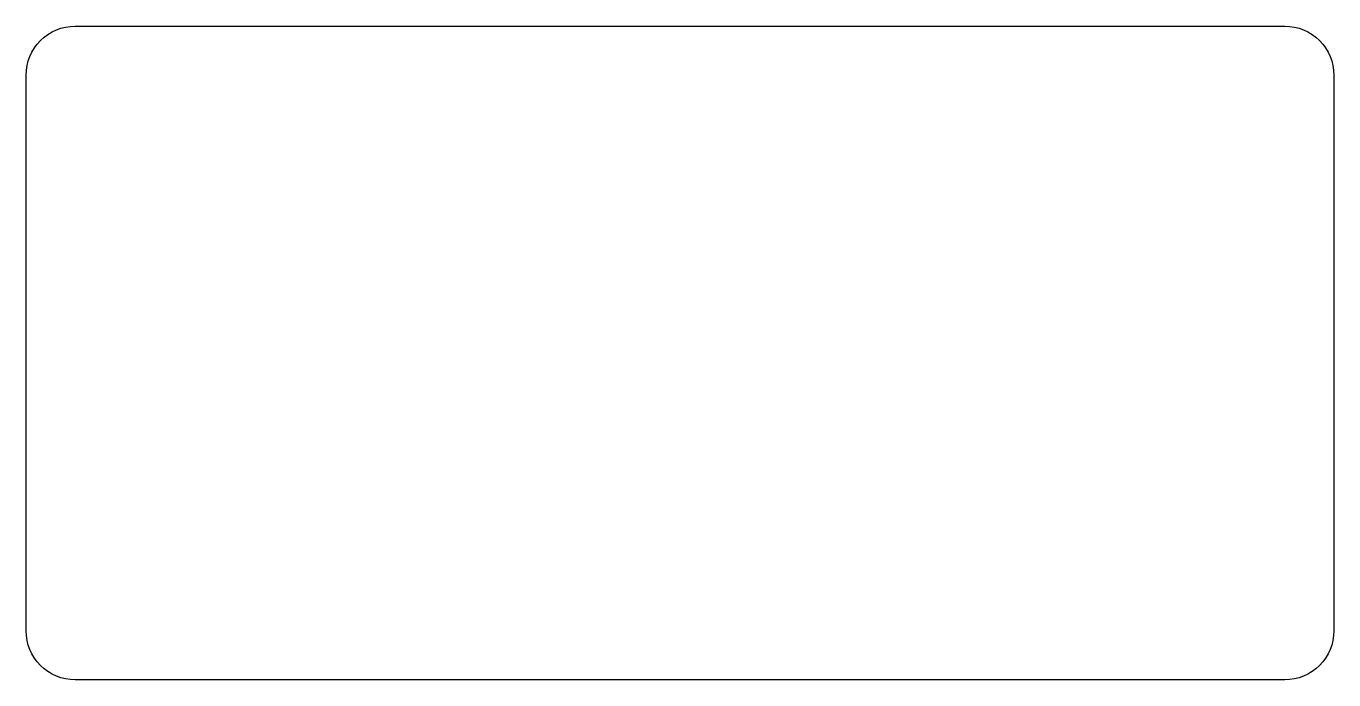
# Model space of a CAD drawing. Header units: millimetres. Extents: x 9 to 49, y 6.4 to 26.4.
import ezdxf

# ---------------------------------------------------------------- set-up
doc = ezdxf.new("R2010")
doc.units = ezdxf.units.MM

msp = doc.modelspace()

# ---------------------------------------------------------------- linework, layer by layer
msp.add_lwpolyline([(10.452, 26.413), (47.452, 26.413, -0.414214), (48.952, 24.913), (48.952, 7.913, -0.414214), (47.452, 6.413), (10.452, 6.413, -0.414214), (8.952, 7.913), (8.952, 24.913, -0.414214)], format="xyb", close=True)

doc.saveas('drawing.dxf')
